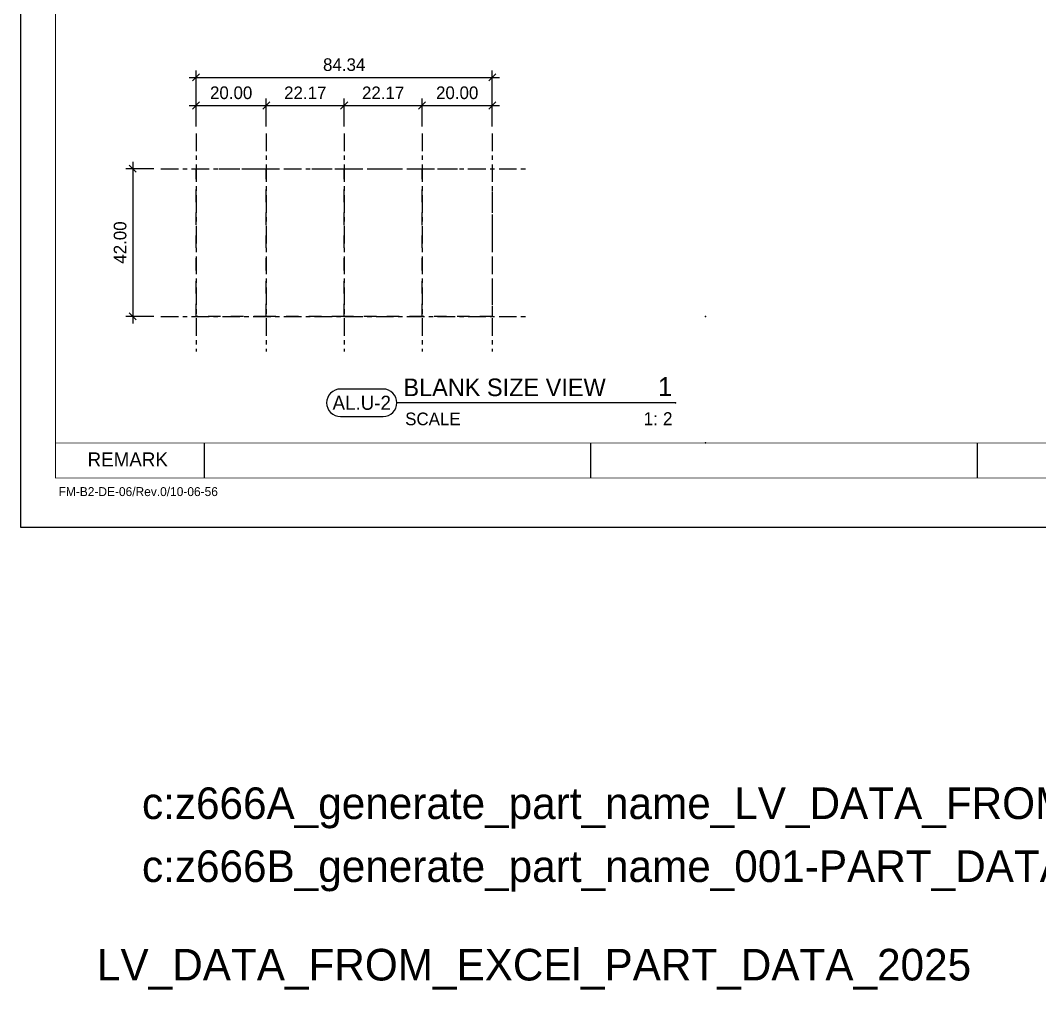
# Model space of a CAD drawing. Header units: millimetres. Extents: x -244126 to 368105, y -173968 to 259060.
# Drawn here: x 22102.8 to 22393, y 56265.2 to 56541 of the extents above; entities that cross this region are included whole.
import ezdxf
from ezdxf.enums import TextEntityAlignment as Align

# ---------------------------------------------------------------- set-up
doc = ezdxf.new("R2010")
doc.units = ezdxf.units.MM
doc.header["$MEASUREMENT"] = 0
for name, pattern in [('005_GG_TA_LINE', [13.75, 5, -1.25, 1.25, -1.25, 5]), ('ACAD_ISO04W100', [30, 24, -3, 0, -3]), ('BORDER2', [22.225, 6.35, -3.175, 6.35, -3.175, 0, -3.175]), ('CENTER', [2, 1.25, -0.25, 0.25, -0.25]), ('TA_GL_000.00010', [0.000275, 0.0001, -2.5e-05, 2.5e-05, -2.5e-05, 0.0001]), ('TA_GL_005.00', [13.75, 5, -1.25, 1.25, -1.25, 5]), ('TA_HL_001.00', [6.5, 3.55, -2.95])]:
    doc.linetypes.add(name, pattern=pattern)
for name, color, linetype in [('000 - GRID', 8, 'CENTER'), ('000 - H A T C H', 8, 'Continuous'), ('000 - L I N E 0.1', 1, 'Continuous'), ('000 - SYMBOL CON', 1, 'Continuous'), ('000 - T E X T', 4, 'Continuous'), ('000 - TITLEBLOCK', 4, 'Continuous'), ('000 - WIPEOUT', 250, 'Continuous'), ('002 - STRUCTURAL STEEL', 4, 'Continuous'), ('A11_ALU.SOLID SHEET', 7, 'Continuous')]:
    doc.layers.add(name, color=color, linetype=linetype)
doc.styles.add('BROWALLIA', font='BrowalliaUPC.ttf')
doc.styles.add('century gothic111111', font='CordiaUPC.ttf')
doc.styles.add('Cetury Gothic', font='GOTHIC.TTF')
doc.styles.add('CORDIA', font='cordia.shx')
doc.styles.add('MtXpl_BrowalliaUPC', font='BrowalliaUPC.ttf')
doc.styles.add('TA', font='Cordia New.ttf', dxfattribs={"height": 4.5})
doc.dimstyles.new('DIM E-E', dxfattribs={"dimscale": 2, "dimtxt": 0.18, "dimasz": 0.1, "dimexe": 0.1, "dimexo": 0.1, "dimgap": 0.09, "dimtad": 1, "dimtoh": 1, "dimzin": 0, "dimdsep": 46, "dimtxsty": 'CORDIA', "dimblk": 'OBLIQUE', "dimcen": 0.1, "dimdle": 0.1, "dimclrd": 40, "dimclre": 140, "dimclrt": 3, "dimadec": 0, "dimazin": 0, "dimtfac": 1, "dimtix": 1, "dimtmove": 2, "dimatfit": 3, "dimfxl": 1, "dimtolj": 1, "dimtzin": 0, "dimarcsym": 0})

# ---------------------------------------------------------------- blocks, each defined once
blk = doc.blocks.new('LV_DATA_FROM_EXCEl_PART_DATA_2025')
at = {"color": 3, "char_height": 1.8, "attachment_point": 1, "style": 'TA'}
for s, insert, width in [('c:z666A_generate_part_name_LV_DATA_FROM_EXCEl_PART_DATA_2025', (4.246, 12.567), 88.69128), ('c:z666B_generate_part_name_001-PART_DATA_CUSTOM_2025', (4.246, 8.984), 76.37135), ('LV_DATA_FROM_EXCEl_PART_DATA_2025', (1.686, 3.379), 51.73543)]:
    blk.add_mtext(s, dxfattribs=dict(at, insert=insert, width=width))
at = {"color": 0, "style": 'TA'}
for tag, p in [('NUM.PART_VALUE', (10, -19.5)), ('NO.CODE', (30, -19.5)), ('MATT_VALUE', (50, -19.5)), ('MATT_THK_VALUE', (70, -19.5)), ('MATT_SUBFIX_1_VALUE', (90, -19.5)), ('MATT_SUBFIX_2_VALUE', (110, -19.5)), ('PART-W1_VALUE', (10, -57.5)), ('PART-H1_VALUE', (30, -57.5)), ('PART-W2_VALUE', (50, -57.5)), ('PART-W3_VALUE', (70, -57.5)), ('PART-W4_VALUE', (90, -57.5)), ('PART-LEN_VALUE', (110, -57.5))]:
    blk.add_attdef(tag, text='', height=1.8, dxfattribs=at).set_placement(p, align=Align.MIDDLE_CENTER)
for tag, p in [('MATTERIAL_SHPAE_VALUE_1', (23, -27.5)), ('MATTERIAL_SHPAE_VALUE_2', (23, -32.5)), ('CODE_VALUE_1', (23, -65.5)), ('PART_NAME_VALUE_1', (98, -65.5)), ('CODE_VALUE_2', (23, -70.5)), ('PART_NAME_VALUE_2', (98, -70.5)), ('PART_NAME_VALUE_3', (98, -75.5)), ('BLK_NAME_VAL_VALUE', (23, -108.5))]:
    blk.add_attdef(tag, text='', height=1.8, dxfattribs=at).set_placement(p, align=Align.MIDDLE_LEFT)
at = {"style": 'TA'}
for tag, p in [('MATTERIAL_VALUE_1', (10, -100.5)), ('SPEC_VALUE', (30, -100.5)), ('THICKNESS_VALUE', (50, -100.5)), ('BLANK_SIZE_VALUE', (80, -100.5)), ('COATING_VALUE_1', (110, -100.5)), ('COATING_VALUE_2', (130, -100.5)), ('LENGTH_VALUE', (150, -100.5)), ('LENGTH_VALUE_2', (170, -100.5)), ('TOTAL__VALUE', (190, -100.5))]:
    blk.add_attdef(tag, text='', height=1.8, dxfattribs=at).set_placement(p, align=Align.MIDDLE_CENTER)
blk = doc.blocks.new('A$Cfd196da9')
at = {"color": 0, "linetype": 'ByBlock', "const_width": 0.1}
blk.add_lwpolyline([(-143.5, -98), (96.5, -98), (96.5, 99), (-143.5, 99)], close=True, dxfattribs=at)
blk = doc.blocks.new('*U1675')
at = {"linetype": '005_GG_TA_LINE'}
blk.add_point((50, 60), dxfattribs=at)
at = {"layer": '000 - L I N E 0.1', "color": 21, "linetype": 'Continuous'}
blk.add_lwpolyline([(0, 14.24), (0, 0), (14.24, 0)], dxfattribs=at)
at = {"layer": '000 - T E X T', "color": 3}
for p, q in [((52.3, 24), (52.3, 14)), ((162.37, 14), (162.37, 24)), ((272.45, 14), (272.45, 24))]:
    blk.add_line(p, q, dxfattribs=at)
at = {"layer": '000 - T E X T', "color": 3, "const_width": 0.2}
blk.add_lwpolyline([(10, 24), (490, 24)], dxfattribs=at)
at = {"layer": '000 - TITLEBLOCK', "color": 250}
blk.add_lwpolyline([(0, 0), (594, 0), (594, 420), (0, 420)], close=True, dxfattribs=at)
at = {"layer": '000 - T E X T', "color": 3, "xscale": 2, "yscale": 2, "zscale": 2}
blk.add_blockref('A$Cfd196da9', (297, 210), dxfattribs=at)
at = {"color": 4, "insert": (19.12, 21.28), "char_height": 4, "width": 228.247, "attachment_point": 1, "style": 'BROWALLIA'}
blk.add_mtext('{\\fCentury Gothic|b0|i0|c0|p34;REMARK}', dxfattribs=at)
at = {"color": 4, "style": 'TA'}
blk.add_attdef('PAPER_SIZE', text='', height=2.5, dxfattribs=at).set_placement((568.6, 9.97), align=Align.MIDDLE_RIGHT)
blk.add_attdef('SCALE_SIZE', text='', height=2.5, dxfattribs=at).set_placement((573.51, 10.03), align=Align.MIDDLE_LEFT)
at = {"layer": '000 - H A T C H', "color": 4, "insert": (10.87, 11.4), "char_height": 2.5428, "attachment_point": 1, "style": 'century gothic111111'}
blk.add_mtext('FM-B2-DE-06/Rev.0/10-06-56', dxfattribs=at)
at = {"layer": '000 - T E X T', "color": 250, "style": 'TA'}
for tag, height, p in [('SUPERLINK', 2, (17.26, 415.77)), ('NAMEFILE', 2, (17.26, 411.76)), ('SC', 40, (3.36, 375.21))]:
    blk.add_attdef(tag, text='', height=height, dxfattribs=at).set_placement(p, align=Align.MIDDLE_LEFT)
at = {"layer": '000 - T E X T', "color": 4, "style": 'TA'}
for tag, height, p in [('NAME_JOB_1', 2, (523.67, 338.25)), ('NAME_JOB_2', 2, (523.67, 333.89)), ('NAME_PROJECT_1', 3, (493.81, 318.97)), ('NAME_PROJECT_2', 3, (493.81, 311.57)), ('NAME_PROJECT_3', 3, (493.81, 304.17)), ('CODE_VALUE_1', 1.9, (521.15, 289.12)), ('CODE_VALUE_2', 1.9, (521.15, 283.12)), ('PART_NAME_VALUE_1', 1.9, (521.15, 275.87)), ('PART_NAME_VALUE_2', 1.9, (521.15, 269.87)), ('PART_NAME_VALUE_3', 1.9, (521.15, 263.87)), ('MATTERIAL_VALUE_1', 3.6, (521.96, 256.9)), ('SPEC_VALUE', 3.6, (521.96, 248.68)), ('THICKNESS_VALUE', 3.6, (521.96, 240.53)), ('COATING_VALUE_1', 3.6, (521.96, 232.5)), ('COATING_VALUE_2', 3.6, (521.96, 224.47)), ('NAME_TITLE_1', 2.4, (494.51, 77.62)), ('NAME_TITLE_2', 2.4, (494.51, 70.96)), ('NAME_TITLE_3', 2.4, (494.51, 64.3)), ('DRAWING_NO1', 2.4, (494.61, 32.92)), ('DRAWING_NO2', 2.4, (494.61, 24.91))]:
    blk.add_attdef(tag, text='', height=height, dxfattribs=at).set_placement(p, align=Align.MIDDLE_LEFT)
for tag, p in [('NAME_DAFT', (553.41, 136.22)), ('NAME_CHECKED', (553.41, 122.6)), ('NAME_DESIGNER', (553.41, 109.21)), ('NAME_DESIGN_MGR', (553.41, 95.12))]:
    blk.add_attdef(tag, text='', height=3.6, dxfattribs=at).set_placement(p, align=Align.MIDDLE_CENTER)
for tag, p, height in [('REV', (553.53, 50.25), 3.75), ('NAME_REMARK', (55.29, 17.3), 4)]:
    blk.add_attdef(tag, p, '', height=height, dxfattribs=at)
at = {"layer": '000 - T E X T', "color": 4, "style": 'Cetury Gothic'}
for tag, p in [('SHEET_NO.', (561.58, 34)), ('TOTAL_SHEET_NO.', (560.97, 17.64))]:
    blk.add_attdef(tag, text='', height=3.6, dxfattribs=at).set_placement(p, align=Align.CENTER)
blk = doc.blocks.new('*U4482')
at = {"color": 4}
blk.add_line((-4.26, 5.7), (-43.94, 5.7), dxfattribs=at)
at = {"linetype": 'TA_GL_000.00010'}
blk.add_point((0, 18), dxfattribs=at)
for p in [(-4.26, 5.7), (0, 0)]:
    blk.add_point(p)
at = {"layer": '000 - SYMBOL CON', "color": 0, "linetype": 'ByBlock'}
blk.add_lwpolyline([(-51.98, 7.66, 0.414214), (-53.94, 5.7, 0.414214), (-51.98, 3.74), (-45.9, 3.74, 0.414214), (-43.94, 5.7, 0.414214), (-45.9, 7.66)], format="xyb", close=True, dxfattribs=at)
at = {"color": 4, "linetype": 'BORDER2', "style": 'Cetury Gothic'}
blk.add_text('SCALE', height=1.8, dxfattribs=at).set_placement((-42.76, 2.51))
at = {"color": 0, "style": 'TA'}
for tag, p in [('HEADING2', (-43.01, 10.65)), ('HEADING', (-43.01, 6.65))]:
    blk.add_attdef(tag, p, '', height=2.5, dxfattribs=at)
for tag, height, p in [('LO', 2.7, (-4.76, 6.65)), ('SC', 1.85, (-4.7, 2.51))]:
    blk.add_attdef(tag, text='', height=height, dxfattribs=at).set_placement(p, align=Align.RIGHT)
at = {"layer": '000 - T E X T', "color": 0, "style": 'MtXpl_BrowalliaUPC'}
blk.add_attdef('NO.CODE', text='', height=2, dxfattribs=at).set_placement((-48.94, 5.7), align=Align.MIDDLE_CENTER)
blk = doc.blocks.new('*U4471')
at = {"color": 0}
blk.add_wipeout([(0, 42), (20, 42), (20, 0), (0, 0)], dxfattribs=at).dxf.layer = '000 - WIPEOUT'
at = {"layer": '002 - STRUCTURAL STEEL', "color": 0, "linetype": 'ByBlock'}
blk.add_lwpolyline([(0, 42), (20, 42), (20, 0), (0, 0)], close=True, dxfattribs=at)
blk = doc.blocks.new('*U4637')
at = {"color": 0}
blk.add_wipeout([(0, 42), (22.17, 42), (22.17, 0), (0, 0)], dxfattribs=at).dxf.layer = '000 - WIPEOUT'
at = {"layer": '002 - STRUCTURAL STEEL', "color": 0, "linetype": 'ByBlock'}
blk.add_lwpolyline([(0, 42), (22.17, 42), (22.17, 0), (0, 0)], close=True, dxfattribs=at)
blk = doc.blocks.new('*U4474')
at = {"color": 3}
blk.add_point((0, -42), dxfattribs=at)
at = {"layer": '000 - GRID', "color": 0, "linetype": 'ByBlock'}
blk.add_line((0, 10), (0, -52), dxfattribs=at)
at = {"layer": '000 - GRID', "color": 0}
blk.add_point((0, 0), dxfattribs=at)
at = {"style": 'TA', "flags": 1}
blk.add_attdef('LOCATION', (6, 6), '', height=4.5, dxfattribs=at)
blk = doc.blocks.new('*U4638')
at = {"color": 3}
blk.add_point((0, -84.34), dxfattribs=at)
at = {"layer": '000 - GRID', "color": 0, "linetype": 'ByBlock'}
blk.add_line((0, 10), (0, -94.34), dxfattribs=at)
at = {"layer": '000 - GRID', "color": 0}
blk.add_point((0, 0), dxfattribs=at)
at = {"style": 'TA', "flags": 1}
blk.add_attdef('LOCATION', (6, 6), '', height=4.5, dxfattribs=at)
blk = doc.blocks.new('_Oblique')
at = {"color": 0, "linetype": 'ByBlock', "lineweight": -2}
blk.add_line((-0.5, -0.5), (0.5, 0.5), dxfattribs=at)
blk = doc.blocks.new('*D4645')
at = {"color": 40, "lineweight": -2, "transparency": 16777216}
blk.add_line((22150.85, 56516.79), (22174.85, 56516.79), dxfattribs=at)
at = {"color": 140, "linetype": 'ACAD_ISO04W100', "lineweight": -2, "transparency": 16777216}
for p, q in [((22152.85, 56510.79), (22152.85, 56518.79)), ((22172.85, 56510.79), (22172.85, 56518.79))]:
    blk.add_line(p, q, dxfattribs=at)
at = {"layer": 'Defpoints', "color": 0, "transparency": 16777216}
for p in [(22172.85, 56516.79), (22152.85, 56508.79), (22172.85, 56508.79)]:
    blk.add_point(p, dxfattribs=at)
at = {"color": 40, "lineweight": -2, "transparency": 16777216, "xscale": 2, "yscale": 2, "zscale": 2, "rotation": 180}
blk.add_blockref('_Oblique', (22152.85, 56516.79), dxfattribs=at)
at = {"color": 40, "lineweight": -2, "transparency": 16777216, "xscale": 2, "yscale": 2, "zscale": 2}
blk.add_blockref('_Oblique', (22172.85, 56516.79), dxfattribs=at)
at = {"color": 3, "transparency": 16777216, "insert": (22162.85, 56520.39), "char_height": 3.6, "attachment_point": 5, "style": 'CORDIA'}
blk.add_mtext('\\A1;20.00', dxfattribs=at)
blk = doc.blocks.new('*D4646')
at = {"color": 40, "lineweight": -2, "transparency": 16777216}
blk.add_line((22170.85, 56516.79), (22197.02, 56516.79), dxfattribs=at)
at = {"color": 140, "linetype": 'ACAD_ISO04W100', "lineweight": -2, "transparency": 16777216}
for p, q in [((22172.85, 56510.79), (22172.85, 56518.79)), ((22195.02, 56510.79), (22195.02, 56518.79))]:
    blk.add_line(p, q, dxfattribs=at)
at = {"layer": 'Defpoints', "color": 0, "transparency": 16777216}
for p in [(22195.02, 56516.79), (22172.85, 56508.79), (22195.02, 56508.79)]:
    blk.add_point(p, dxfattribs=at)
at = {"color": 40, "lineweight": -2, "transparency": 16777216, "xscale": 2, "yscale": 2, "zscale": 2, "rotation": 180}
blk.add_blockref('_Oblique', (22172.85, 56516.79), dxfattribs=at)
at = {"color": 40, "lineweight": -2, "transparency": 16777216, "xscale": 2, "yscale": 2, "zscale": 2}
blk.add_blockref('_Oblique', (22195.02, 56516.79), dxfattribs=at)
at = {"color": 3, "transparency": 16777216, "insert": (22183.94, 56520.39), "char_height": 3.6, "attachment_point": 5, "style": 'CORDIA'}
blk.add_mtext('\\A1;22.17', dxfattribs=at)
blk = doc.blocks.new('*D4647')
at = {"color": 40, "lineweight": -2, "transparency": 16777216}
blk.add_line((22193.02, 56516.79), (22219.19, 56516.79), dxfattribs=at)
at = {"color": 140, "linetype": 'ACAD_ISO04W100', "lineweight": -2, "transparency": 16777216}
for p, q in [((22195.02, 56510.79), (22195.02, 56518.79)), ((22217.19, 56510.79), (22217.19, 56518.79))]:
    blk.add_line(p, q, dxfattribs=at)
at = {"layer": 'Defpoints', "color": 0, "transparency": 16777216}
for p in [(22217.19, 56516.79), (22195.02, 56508.79), (22217.19, 56508.79)]:
    blk.add_point(p, dxfattribs=at)
at = {"color": 40, "lineweight": -2, "transparency": 16777216, "xscale": 2, "yscale": 2, "zscale": 2, "rotation": 180}
blk.add_blockref('_Oblique', (22195.02, 56516.79), dxfattribs=at)
at = {"color": 40, "lineweight": -2, "transparency": 16777216, "xscale": 2, "yscale": 2, "zscale": 2}
blk.add_blockref('_Oblique', (22217.19, 56516.79), dxfattribs=at)
at = {"color": 3, "transparency": 16777216, "insert": (22206.11, 56520.39), "char_height": 3.6, "attachment_point": 5, "style": 'CORDIA'}
blk.add_mtext('\\A1;22.17', dxfattribs=at)
blk = doc.blocks.new('*D4648')
at = {"color": 40, "lineweight": -2, "transparency": 16777216}
blk.add_line((22215.19, 56516.79), (22239.19, 56516.79), dxfattribs=at)
at = {"color": 140, "linetype": 'ACAD_ISO04W100', "lineweight": -2, "transparency": 16777216}
for p, q in [((22217.19, 56510.79), (22217.19, 56518.79)), ((22237.19, 56510.79), (22237.19, 56518.79))]:
    blk.add_line(p, q, dxfattribs=at)
at = {"layer": 'Defpoints', "color": 0, "transparency": 16777216}
for p in [(22237.19, 56516.79), (22217.19, 56508.79), (22237.19, 56508.79)]:
    blk.add_point(p, dxfattribs=at)
at = {"color": 40, "lineweight": -2, "transparency": 16777216, "xscale": 2, "yscale": 2, "zscale": 2, "rotation": 180}
blk.add_blockref('_Oblique', (22217.19, 56516.79), dxfattribs=at)
at = {"color": 40, "lineweight": -2, "transparency": 16777216, "xscale": 2, "yscale": 2, "zscale": 2}
blk.add_blockref('_Oblique', (22237.19, 56516.79), dxfattribs=at)
at = {"color": 3, "transparency": 16777216, "insert": (22227.19, 56520.39), "char_height": 3.6, "attachment_point": 5, "style": 'CORDIA'}
blk.add_mtext('\\A1;20.00', dxfattribs=at)
blk = doc.blocks.new('*D4649')
at = {"color": 40, "lineweight": -2, "transparency": 16777216}
blk.add_line((22150.85, 56524.79), (22239.19, 56524.79), dxfattribs=at)
at = {"color": 140, "linetype": 'ACAD_ISO04W100', "lineweight": -2, "transparency": 16777216}
for p, q in [((22152.85, 56510.79), (22152.85, 56526.79)), ((22237.19, 56510.79), (22237.19, 56526.79))]:
    blk.add_line(p, q, dxfattribs=at)
at = {"layer": 'Defpoints', "color": 0, "transparency": 16777216}
for p in [(22237.19, 56524.79), (22152.85, 56508.79), (22237.19, 56508.79)]:
    blk.add_point(p, dxfattribs=at)
at = {"color": 40, "lineweight": -2, "transparency": 16777216, "xscale": 2, "yscale": 2, "zscale": 2, "rotation": 180}
blk.add_blockref('_Oblique', (22152.85, 56524.79), dxfattribs=at)
at = {"color": 40, "lineweight": -2, "transparency": 16777216, "xscale": 2, "yscale": 2, "zscale": 2}
blk.add_blockref('_Oblique', (22237.19, 56524.79), dxfattribs=at)
at = {"color": 3, "transparency": 16777216, "insert": (22195.02, 56528.39), "char_height": 3.6, "attachment_point": 5, "style": 'CORDIA'}
blk.add_mtext('\\A1;84.34', dxfattribs=at)
blk = doc.blocks.new('*D4650')
at = {"color": 140, "linetype": 'ACAD_ISO04W100', "lineweight": -2, "transparency": 16777216}
for p, q in [((22140.85, 56498.79), (22132.85, 56498.79)), ((22140.85, 56456.79), (22132.85, 56456.79))]:
    blk.add_line(p, q, dxfattribs=at)
at = {"color": 40, "lineweight": -2, "transparency": 16777216}
blk.add_line((22134.85, 56500.79), (22134.85, 56454.79), dxfattribs=at)
at = {"layer": 'Defpoints', "color": 0, "transparency": 16777216}
for p in [(22142.85, 56498.79), (22134.85, 56456.79), (22142.85, 56456.79)]:
    blk.add_point(p, dxfattribs=at)
at = {"color": 40, "lineweight": -2, "transparency": 16777216, "xscale": 2, "yscale": 2, "zscale": 2}
for p, rotation in [((22134.85, 56498.79), 90), ((22134.85, 56456.79), 270)]:
    blk.add_blockref('_Oblique', p, dxfattribs=dict(at, rotation=rotation))
at = {"color": 3, "transparency": 16777216, "insert": (22131.25, 56477.79), "char_height": 3.6, "attachment_point": 5, "rotation": 90, "style": 'CORDIA'}
blk.add_mtext('\\A1;42.00', dxfattribs=at)

msp = doc.modelspace()

# ---------------------------------------------------------------- block references
msp.add_blockref('*U1675', (22102.84937, 56396.7919))
at = {"linetype": 'TA_GL_000.00010', "xscale": 5, "yscale": 5, "zscale": 5}
msp.add_blockref('LV_DATA_FROM_EXCEl_PART_DATA_2025', (22116.23098, 56259.91977), dxfattribs=at)
at = {"layer": '000 - T E X T', "xscale": 2, "yscale": 2, "zscale": 2}
msp.add_blockref('*U4482', (22297.90296, 56420.7919), dxfattribs=at).add_auto_attribs({'NO.CODE': 'AL.U-2', 'HEADING': 'BLANK SIZE VIEW', 'LO': '1', 'SC': '1: 2'})

# ---------------------------------------------------------------- dimensions: what is measured, and where the dimension line sits
at = {"color": 3}
for base, p1, p2, picture, middle in [((22237.19251, 56524.7919), (22152.84937, 56508.7919), (22237.19251, 56508.7919), '*D4649', (22195.02094, 56528.3919)), ((22172.84937, 56516.7919), (22152.84937, 56508.7919), (22172.84937, 56508.7919), '*D4645', (22162.84937, 56520.3919)), ((22195.02094, 56516.7919), (22172.84937, 56508.7919), (22195.02094, 56508.7919), '*D4646', (22183.93515, 56520.3919)), ((22217.19251, 56516.7919), (22195.02094, 56508.7919), (22217.19251, 56508.7919), '*D4647', (22206.10673, 56520.3919)), ((22237.19251, 56516.7919), (22217.19251, 56508.7919), (22237.19251, 56508.7919), '*D4648', (22227.19251, 56520.3919))]:
    dim = msp.add_linear_dim(base=base, p1=p1, p2=p2, dimstyle='DIM E-E', override={"dimscale": 20}, dxfattribs=at)
    dim.commit()
    dim.dimension.update_dxf_attribs({"geometry": picture, "text_midpoint": middle})
dim = msp.add_linear_dim(base=(22134.84937, 56456.7919), p1=(22142.84937, 56498.7919), p2=(22142.84937, 56456.7919), angle=90, dimstyle='DIM E-E', override={"dimscale": 20}, dxfattribs=at)
dim.commit()
dim.dimension.update_dxf_attribs({"geometry": '*D4650', "text_midpoint": (22131.24937, 56477.7919)})

# ---------------------------------------------------------------- next in the draw order: block references
at = {"layer": 'A11_ALU.SOLID SHEET', "color": 2, "linetype": 'TA_HL_001.00'}
msp.add_blockref('*U4471', (22152.84937, 56456.7919), dxfattribs=at)

# ---------------------------------------------------------------- next in the draw order: block references
at = {"layer": '000 - GRID', "linetype": 'TA_GL_005.00'}
msp.add_blockref('*U4474', (22152.84937, 56498.7919), dxfattribs=at)
at = {"layer": 'A11_ALU.SOLID SHEET', "color": 2, "linetype": 'TA_HL_001.00'}
msp.add_blockref('*U4637', (22172.84937, 56456.7919), dxfattribs=at)

# ---------------------------------------------------------------- next in the draw order: block references
at = {"layer": '000 - GRID', "linetype": 'TA_GL_005.00'}
msp.add_blockref('*U4474', (22172.84937, 56498.7919), dxfattribs=at)
at = {"layer": 'A11_ALU.SOLID SHEET', "color": 2, "linetype": 'TA_HL_001.00'}
msp.add_blockref('*U4637', (22195.02094, 56456.7919), dxfattribs=at)

# ---------------------------------------------------------------- next in the draw order: block references
at = {"layer": '000 - GRID', "linetype": 'TA_GL_005.00'}
msp.add_blockref('*U4474', (22195.02094, 56498.7919), dxfattribs=at)
at = {"layer": 'A11_ALU.SOLID SHEET', "color": 2, "linetype": 'TA_HL_001.00'}
msp.add_blockref('*U4471', (22217.19251, 56456.7919), dxfattribs=at)

# ---------------------------------------------------------------- next in the draw order: block references
at = {"layer": '000 - GRID', "linetype": 'TA_GL_005.00'}
for p in [(22217.19251, 56498.7919), (22237.19251, 56498.7919)]:
    msp.add_blockref('*U4474', p, dxfattribs=at)
at = {"layer": '000 - GRID', "linetype": 'TA_GL_005.00', "rotation": 90}
for p in [(22152.84937, 56498.7919), (22152.84937, 56456.7919)]:
    msp.add_blockref('*U4638', p, dxfattribs=at)

doc.saveas('drawing.dxf')
